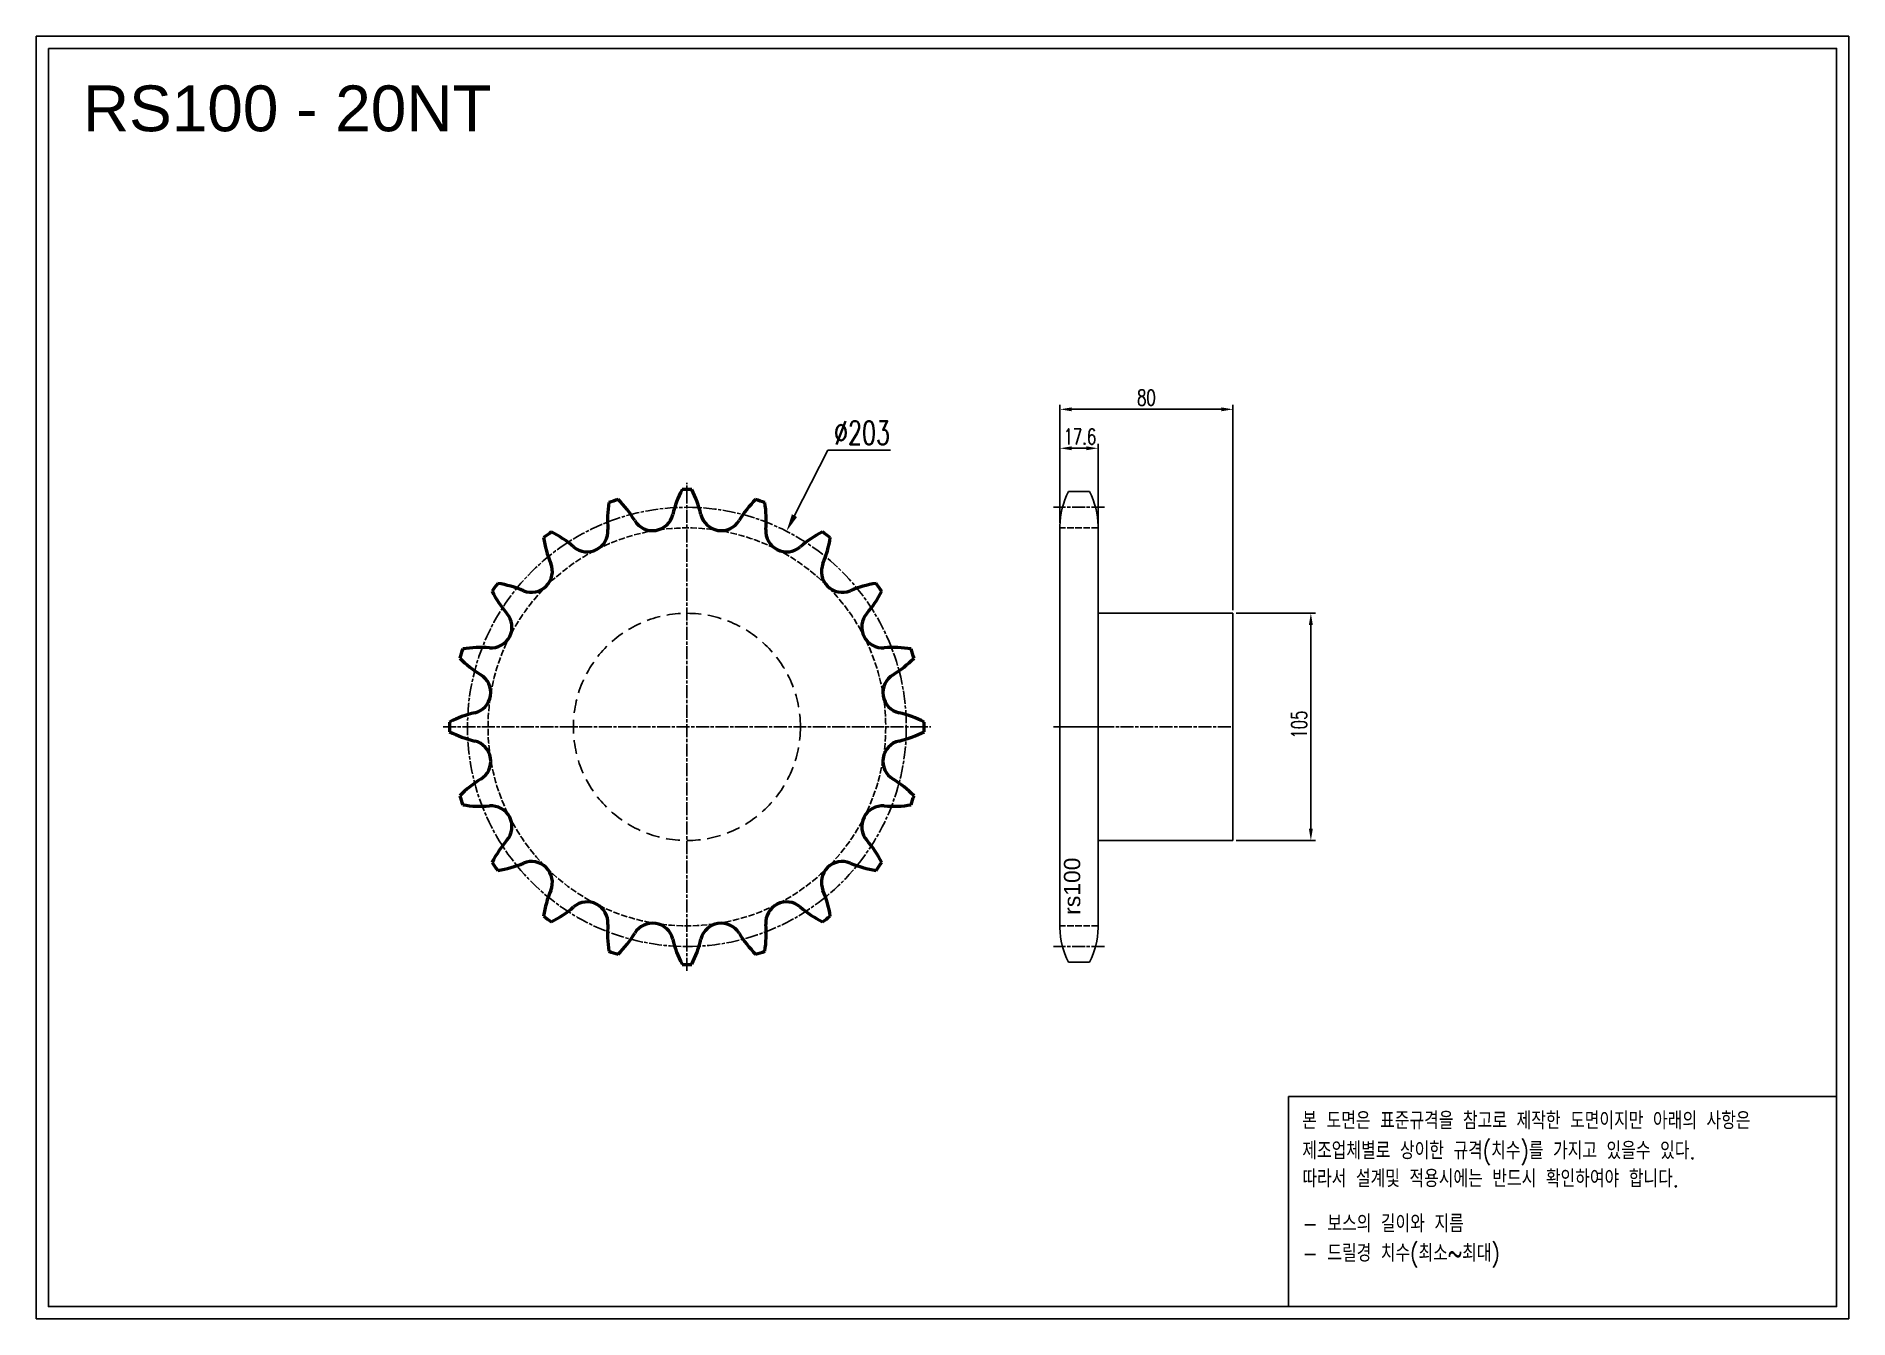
# Model space of a CAD drawing. Header units: millimetres. Extents: x -22502 to -21664, y 16388 to 16981.
import ezdxf

# ---------------------------------------------------------------- set-up
doc = ezdxf.new("R2010")
doc.units = ezdxf.units.MM
for name, pattern in [('AM_ISO02W050', [7.5, 6, -1.5]), ('AM_ISO02W050x2', [3.75, 3, -0.75]), ('AM_ISO08W050', [18, 12, -1.5, 3, -1.5]), ('AM_ISO08W050x2', [9, 6, -0.75, 1.5, -0.75]), ('HIDDEN', [9.525, 6.35, -3.175])]:
    doc.linetypes.add(name, pattern=pattern)
for name, color, linetype, lineweight in [('AM_0N', 7, 'Continuous', 50), ('AM_3N', 6, 'AM_ISO02W050', 25), ('AM_7', 4, 'AM_ISO08W050', 25), ('AM_7N', 4, 'AM_ISO08W050', 25)]:
    doc.layers.add(name, color=color, linetype=linetype, lineweight=lineweight)
doc.layers.add('HL', color=2, linetype='HIDDEN')
doc.layers.add('S-DIM', color=7, linetype='Continuous')
doc.styles.add('HAN', font='ROMANS.shx', dxfattribs={"width": 0.7, "bigfont": 'whgtxt.shx'})
doc.styles.add('HSG', font='SIMPLEX.shx', dxfattribs={"width": 0.7, "bigfont": 'HSG.shx'})
doc.styles.get("Standard").update_dxf_attribs({"font": 'arial.ttf'})
doc.dimstyles.new('APP16', dxfattribs={"dimscale": 3, "dimtxt": 2.4, "dimasz": 1.8, "dimexe": 0.7, "dimexo": 0.5, "dimgap": 0.6, "dimtad": 1, "dimtoh": 1, "dimdec": 1, "dimrnd": 0.01, "dimzin": 9, "dimdsep": 46, "dimtxsty": 'HSG', "dimcen": 0, "dimclrd": 1, "dimclre": 1, "dimclrt": 256, "dimazin": 2, "dimtp": 1, "dimtm": 1, "dimtfac": 0.5, "dimtdec": 1, "dimtofl": 0, "dimtmove": 0, "dimatfit": 3, "dimfxl": 0, "dimtvp": 1, "dimtolj": 2, "dimlwd": -1, "dimlwe": -1, "dimarcsym": 0})
doc.dimstyles.new('APP23', dxfattribs={"dimscale": 4.5, "dimtxt": 2.4, "dimasz": 1.8, "dimexe": 0.7, "dimexo": 0.5, "dimgap": 0.6, "dimtad": 1, "dimtoh": 1, "dimdec": 1, "dimrnd": 0.01, "dimzin": 9, "dimdsep": 46, "dimtxsty": 'HSG', "dimcen": 0, "dimclrd": 1, "dimclre": 1, "dimclrt": 256, "dimazin": 2, "dimtp": 1, "dimtm": 1, "dimtfac": 0.5, "dimtdec": 1, "dimtix": 1, "dimtofl": 0, "dimtmove": 0, "dimatfit": 3, "dimfxl": 0, "dimtvp": 1, "dimtolj": 2, "dimlwd": -1, "dimlwe": -1, "dimarcsym": 0})

# ---------------------------------------------------------------- blocks, each defined once
blk = doc.blocks.new('*D1')
at = {"layer": 'Defpoints', "color": 0, "transparency": 16777216}
for p in [(-22011.09, 16790.6), (-22028.69, 16754.66), (-22011.09, 16753.79)]:
    blk.add_point(p, dxfattribs=at)
at = {"layer": 'S-DIM', "color": 1, "transparency": 16777216}
for p, q in [((-22028.69, 16756.16), (-22028.69, 16792.7)), ((-22023.29, 16790.6), (-22016.49, 16790.6)), ((-22011.09, 16755.29), (-22011.09, 16792.7))]:
    blk.add_line(p, q, dxfattribs=at)
for points in [[(-22023.29, 16791.5), (-22023.29, 16789.7), (-22028.69, 16790.6)], [(-22016.49, 16791.5), (-22016.49, 16789.7), (-22011.09, 16790.6)]]:
    blk.add_solid(points, dxfattribs=at)
at = {"layer": 'S-DIM', "transparency": 16777216, "insert": (-22019.46, 16796), "char_height": 7.2, "attachment_point": 5, "style": 'HSG'}
blk.add_mtext('\\A2;17.6', dxfattribs=at)
blk = doc.blocks.new('*D2')
at = {"layer": 'Defpoints', "color": 0, "transparency": 16777216}
for p in [(-21948.69, 16808.6), (-22028.69, 16754.66), (-21948.69, 16714.33)]:
    blk.add_point(p, dxfattribs=at)
at = {"layer": 'S-DIM', "color": 1, "transparency": 16777216}
for p, q in [((-22028.69, 16756.16), (-22028.69, 16810.7)), ((-22023.29, 16808.6), (-21954.09, 16808.6)), ((-21948.69, 16715.83), (-21948.69, 16810.7))]:
    blk.add_line(p, q, dxfattribs=at)
for points in [[(-22023.29, 16809.5), (-22023.29, 16807.7), (-22028.69, 16808.6)], [(-21954.09, 16809.5), (-21954.09, 16807.7), (-21948.69, 16808.6)]]:
    blk.add_solid(points, dxfattribs=at)
at = {"layer": 'S-DIM', "transparency": 16777216, "insert": (-21988.69, 16814), "char_height": 7.2, "attachment_point": 5, "style": 'HSG'}
blk.add_mtext('\\A2;80', dxfattribs=at)
blk = doc.blocks.new('*D3')
at = {"layer": 'Defpoints', "color": 0, "transparency": 16777216}
for p in [(-21948.69, 16714.33), (-21948.69, 16609.33), (-21912.65, 16609.33)]:
    blk.add_point(p, dxfattribs=at)
at = {"layer": 'S-DIM', "color": 1, "transparency": 16777216}
for p, q in [((-21947.19, 16714.33), (-21910.55, 16714.33)), ((-21912.65, 16708.93), (-21912.65, 16614.73)), ((-21947.19, 16609.33), (-21910.55, 16609.33))]:
    blk.add_line(p, q, dxfattribs=at)
for points in [[(-21913.55, 16708.93), (-21911.75, 16708.93), (-21912.65, 16714.33)], [(-21913.55, 16614.73), (-21911.75, 16614.73), (-21912.65, 16609.33)]]:
    blk.add_solid(points, dxfattribs=at)
at = {"layer": 'S-DIM', "transparency": 16777216, "insert": (-21918.05, 16662.88), "char_height": 7.2, "attachment_point": 5, "rotation": 90, "style": 'HSG'}
blk.add_mtext('\\A2;105', dxfattribs=at)
blk = doc.blocks.new('*D4')
at = {"layer": 'Defpoints', "color": 0, "transparency": 16777216}
for p in [(-22155.15, 16752.25), (-22247.32, 16571.42)]:
    blk.add_point(p, dxfattribs=at)
at = {"layer": 'S-DIM', "color": 1, "transparency": 16777216}
for p, q in [((-22136.07, 16789.67), (-22151.47, 16759.46)), ((-22107.09, 16789.67), (-22136.07, 16789.67))]:
    blk.add_line(p, q, dxfattribs=at)
blk.add_solid([(-22152.67, 16760.08), (-22150.26, 16758.85), (-22155.15, 16752.25)], dxfattribs=at)
at = {"layer": 'S-DIM', "transparency": 16777216, "insert": (-22120.23, 16797.77), "char_height": 10.8, "attachment_point": 5, "style": 'HSG'}
blk.add_mtext('\\A2;∅203', dxfattribs=at)
blk = doc.blocks.new('notice1')
at = {"color": 4}
blk.add_lwpolyline([(-22142.12, 1735.9), (-22053.8, 1735.9), (-22053.8, 1702.07), (-22142.12, 1702.07)], close=True, dxfattribs=at)
at = {"color": 4, "style": 'HAN', "width": 0.8}
for s, p in [('본 도면은 표준규격을 참고로 제작한 도면이지만 아래의 사항은', (-22139.9, 1730.62)), ('제조업체별로 상이한 규격(치수)를 가지고 있을수 있다.', (-22139.9, 1725.78)), ('따라서 설계및 적용시에는 반드시 확인하여야 합니다.', (-22139.9, 1721.28)), ('- 보스의 길이와 지름', (-22139.9, 1714.03)), ('- 드릴경 치수(최소~최대)', (-22139.9, 1709.27))]:
    blk.add_text(s, height=2.7949, dxfattribs=at).set_placement(p)

msp = doc.modelspace()

# ---------------------------------------------------------------- linework, layer by layer
for p, q in [((-22015.06, 16770.56), (-22024.72, 16770.56)), ((-22028.69, 16754.66), (-22028.69, 16569.01)), ((-22011.09, 16754.66), (-22011.09, 16569.01)), ((-22011.09, 16714.33), (-21948.69, 16714.33)), ((-21948.69, 16714.33), (-21948.69, 16609.33)), ((-21948.69, 16609.33), (-22011.09, 16609.33)), ((-22015.06, 16553.11), (-22024.72, 16553.11))]:
    msp.add_line(p, q)
for points in [[(-22502.14, 16981.01), (-21663.89, 16981.01), (-21663.89, 16388.31), (-22502.14, 16388.31)], [(-22496.49, 16975.37), (-21669.53, 16975.37), (-21669.53, 16393.95), (-22496.49, 16393.95)]]:
    msp.add_lwpolyline(points, close=True)
for centre, start, end in [((-21994.89, 16754.66), 151.93881, 180), ((-22044.89, 16754.66), 0, 28.06119), ((-21994.89, 16569.01), 180, 208.06119), ((-22044.89, 16569.01), 331.93881, 0)]:
    msp.add_arc(centre, 33.8, start, end)
at = {"layer": 'AM_0N'}
for centre, radius, start, end in [((-22187.64, 16757.3), 50.29, 170.60524, 184.75), ((-22201.23, 16661.83), 109.76, 106.83857, 109.16143), ((-22268.34, 16731.08), 50.29, 31.25, 45.39476), ((-22158.8, 16748.43), 50.29, 152.60524, 166.75), ((-22201.23, 16661.83), 109.76, 88.83857, 91.16143), ((-22243.66, 16748.43), 50.29, 13.25, 27.39476), ((-22134.12, 16731.08), 50.29, 134.60524, 148.75), ((-22201.23, 16661.83), 109.76, 70.83857, 73.16143), ((-22214.82, 16757.3), 50.29, 355.25, 9.39476), ((-22217.12, 16762.16), 9.62, 211.25, 346.75), ((-22185.34, 16762.16), 9.62, 193.25, 328.75), ((-22201.23, 16661.83), 109.76, 124.83857, 127.16143), ((-22217.81, 16756.83), 50.29, 188.60524, 202.75), ((-22286.45, 16706.95), 50.29, 49.25, 63.39476), ((-22247.35, 16752.34), 9.62, 229.25, 4.75), ((-22155.12, 16752.34), 9.62, 175.25, 310.75), ((-22116.01, 16706.95), 50.29, 116.60524, 130.75), ((-22201.23, 16661.83), 109.76, 52.83857, 55.16143), ((-22184.66, 16756.83), 50.29, 337.25, 351.39476), ((-22273.06, 16733.66), 9.62, 247.25, 22.75), ((-22129.41, 16733.66), 9.62, 157.25, 292.75), ((-22201.23, 16661.83), 109.76, 142.83857, 145.16143), ((-22246.35, 16747.06), 50.29, 206.60524, 220.75), ((-22296.23, 16678.41), 50.29, 67.25, 81.39476), ((-22106.24, 16678.41), 50.29, 98.60524, 112.75), ((-22156.11, 16747.06), 50.29, 319.25, 333.39476), ((-22201.23, 16661.83), 109.76, 34.83857, 37.16143), ((-22291.74, 16707.95), 9.62, 265.25, 40.75), ((-22110.73, 16707.95), 9.62, 139.25, 274.75), ((-22296.7, 16648.24), 50.29, 85.25, 99.39476), ((-22105.77, 16648.24), 50.29, 80.60524, 94.75), ((-22201.23, 16661.83), 109.76, 160.83857, 163.16143), ((-22270.48, 16728.94), 50.29, 224.60524, 238.75), ((-22131.99, 16728.94), 50.29, 301.25, 315.39476), ((-22201.23, 16661.83), 109.76, 16.83857, 19.16143), ((-22301.56, 16677.72), 9.62, 283.25, 58.75), ((-22100.91, 16677.72), 9.62, 121.25, 256.75), ((-22287.82, 16619.41), 50.29, 103.25, 117.39476), ((-22114.64, 16619.41), 50.29, 62.60524, 76.75), ((-22201.23, 16661.83), 109.76, 178.83857, 181.16143), ((-22287.82, 16704.26), 50.29, 242.60524, 256.75), ((-22114.64, 16704.26), 50.29, 283.25, 297.39476), ((-22201.23, 16661.83), 109.76, 358.83857, 1.16143), ((-22301.56, 16645.94), 9.62, 301.25, 76.75), ((-22100.91, 16645.94), 9.62, 103.25, 238.75), ((-22270.48, 16594.72), 50.29, 121.25, 135.39476), ((-22131.99, 16594.72), 50.29, 44.60524, 58.75), ((-22201.23, 16661.83), 109.76, 196.83857, 199.16143), ((-22296.7, 16675.43), 50.29, 260.60524, 274.75), ((-22291.74, 16615.72), 9.62, 319.25, 94.75), ((-22110.73, 16615.72), 9.62, 85.25, 220.75), ((-22105.77, 16675.43), 50.29, 265.25, 279.39476), ((-22201.23, 16661.83), 109.76, 340.83857, 343.16143), ((-22246.35, 16576.61), 50.29, 139.25, 153.39476), ((-22156.11, 16576.61), 50.29, 26.60524, 40.75), ((-22201.23, 16661.83), 109.76, 214.83857, 217.16143), ((-22296.23, 16645.26), 50.29, 278.60524, 292.75), ((-22273.06, 16590.01), 9.62, 337.25, 112.75), ((-22129.41, 16590.01), 9.62, 67.25, 202.75), ((-22106.24, 16645.26), 50.29, 247.25, 261.39476), ((-22201.23, 16661.83), 109.76, 322.83857, 325.16143), ((-22217.81, 16566.84), 50.29, 157.25, 171.39476), ((-22247.35, 16571.33), 9.62, 355.25, 130.75), ((-22155.12, 16571.33), 9.62, 49.25, 184.75), ((-22184.66, 16566.84), 50.29, 8.60524, 22.75), ((-22201.23, 16661.83), 109.76, 232.83857, 235.16143), ((-22286.45, 16616.72), 50.29, 296.60524, 310.75), ((-22116.01, 16616.72), 50.29, 229.25, 243.39476), ((-22201.23, 16661.83), 109.76, 304.83857, 307.16143), ((-22187.64, 16566.37), 50.29, 175.25, 189.39476), ((-22268.34, 16592.59), 50.29, 314.60524, 328.75), ((-22217.12, 16561.51), 9.62, 13.25, 148.75), ((-22185.34, 16561.51), 9.62, 31.25, 166.75), ((-22134.12, 16592.59), 50.29, 211.25, 225.39476), ((-22214.82, 16566.37), 50.29, 350.60524, 4.75), ((-22201.23, 16661.83), 109.76, 250.83857, 253.16143), ((-22158.8, 16575.24), 50.29, 193.25, 207.39476), ((-22243.66, 16575.24), 50.29, 332.60524, 346.75), ((-22201.23, 16661.83), 109.76, 286.83857, 289.16143), ((-22201.23, 16661.83), 109.76, 268.83857, 271.16143)]:
    msp.add_arc(centre, radius, start, end, dxfattribs=at)
at = {"layer": 'AM_3N', "linetype": 'AM_ISO02W050x2'}
for p, q in [((-22011.09, 16753.79), (-22028.69, 16753.79)), ((-22011.09, 16569.88), (-22028.69, 16569.88))]:
    msp.add_line(p, q, dxfattribs=at)
msp.add_circle((-22201.23, 16661.83), 91.96, dxfattribs=at)
at = {"layer": 'AM_7', "linetype": 'AM_ISO08W050x2'}
for p, q in [((-22008.09, 16763.31), (-22031.69, 16763.31)), ((-22008.09, 16661.83), (-22031.69, 16661.83)), ((-22027.63, 16661.83), (-21948.69, 16661.83)), ((-22008.09, 16560.35), (-22031.69, 16560.35))]:
    msp.add_line(p, q, dxfattribs=at)
msp.add_circle((-22201.23, 16661.83), 101.48, dxfattribs=at)
at = {"layer": 'AM_7N', "linetype": 'AM_ISO08W050x2'}
for p, q in [((-22201.23, 16549.08), (-22201.23, 16774.59)), ((-22313.99, 16661.83), (-22088.48, 16661.83))]:
    msp.add_line(p, q, dxfattribs=at)
at = {"layer": 'HL'}
msp.add_circle((-22201.23, 16661.83), 52.5, dxfattribs=at)

# ---------------------------------------------------------------- block references
at = {"xscale": 2.869411184639999, "yscale": 2.869411184639999, "zscale": 2.869411184639999}
msp.add_blockref('notice1', (41611.88, 11510.02), dxfattribs=at)

# ---------------------------------------------------------------- texts
msp.add_text('RS100 - 20NT', height=21.168).set_placement((-22480.55, 16937.12))
at = {"insert": (-22026.86, 16575.01), "char_height": 7.56, "width": 32.5046, "attachment_point": 1, "rotation": 90}
msp.add_mtext('rs100', dxfattribs=at)

# ---------------------------------------------------------------- dimensions: what is measured, and where the dimension line sits
at = {"layer": 'S-DIM'}
dim = msp.add_linear_dim(base=(-21948.69, 16808.6), p1=(-22028.69, 16754.66), p2=(-21948.69, 16714.33), dimstyle='APP16', dxfattribs=at)
dim.commit()
dim.dimension.update_dxf_attribs({"geometry": '*D2', "text_midpoint": (-21988.69, 16814)})
dim = msp.add_diameter_dim_2p(p1=(-22247.32, 16571.42), p2=(-22155.15, 16752.25), dimstyle='APP23', dxfattribs=at)
dim.commit()
dim.dimension.update_dxf_attribs({"geometry": '*D4', "text_midpoint": (-22120.23, 16789.67), "dimtype": 131})
dim = msp.add_linear_dim(base=(-22011.09, 16790.6), p1=(-22028.69, 16754.66), p2=(-22011.09, 16753.79), dimstyle='APP16', dxfattribs=at)
dim.commit()
dim.dimension.update_dxf_attribs({"geometry": '*D1', "text_midpoint": (-22019.46, 16790.6), "dimtype": 128})
dim = msp.add_linear_dim(base=(-21912.65, 16609.33), p1=(-21948.69, 16714.33), p2=(-21948.69, 16609.33), angle=90, dimstyle='APP16', dxfattribs=at)
dim.commit()
dim.dimension.update_dxf_attribs({"geometry": '*D3', "text_midpoint": (-21912.65, 16662.88), "dimtype": 128})

doc.saveas('drawing.dxf')
